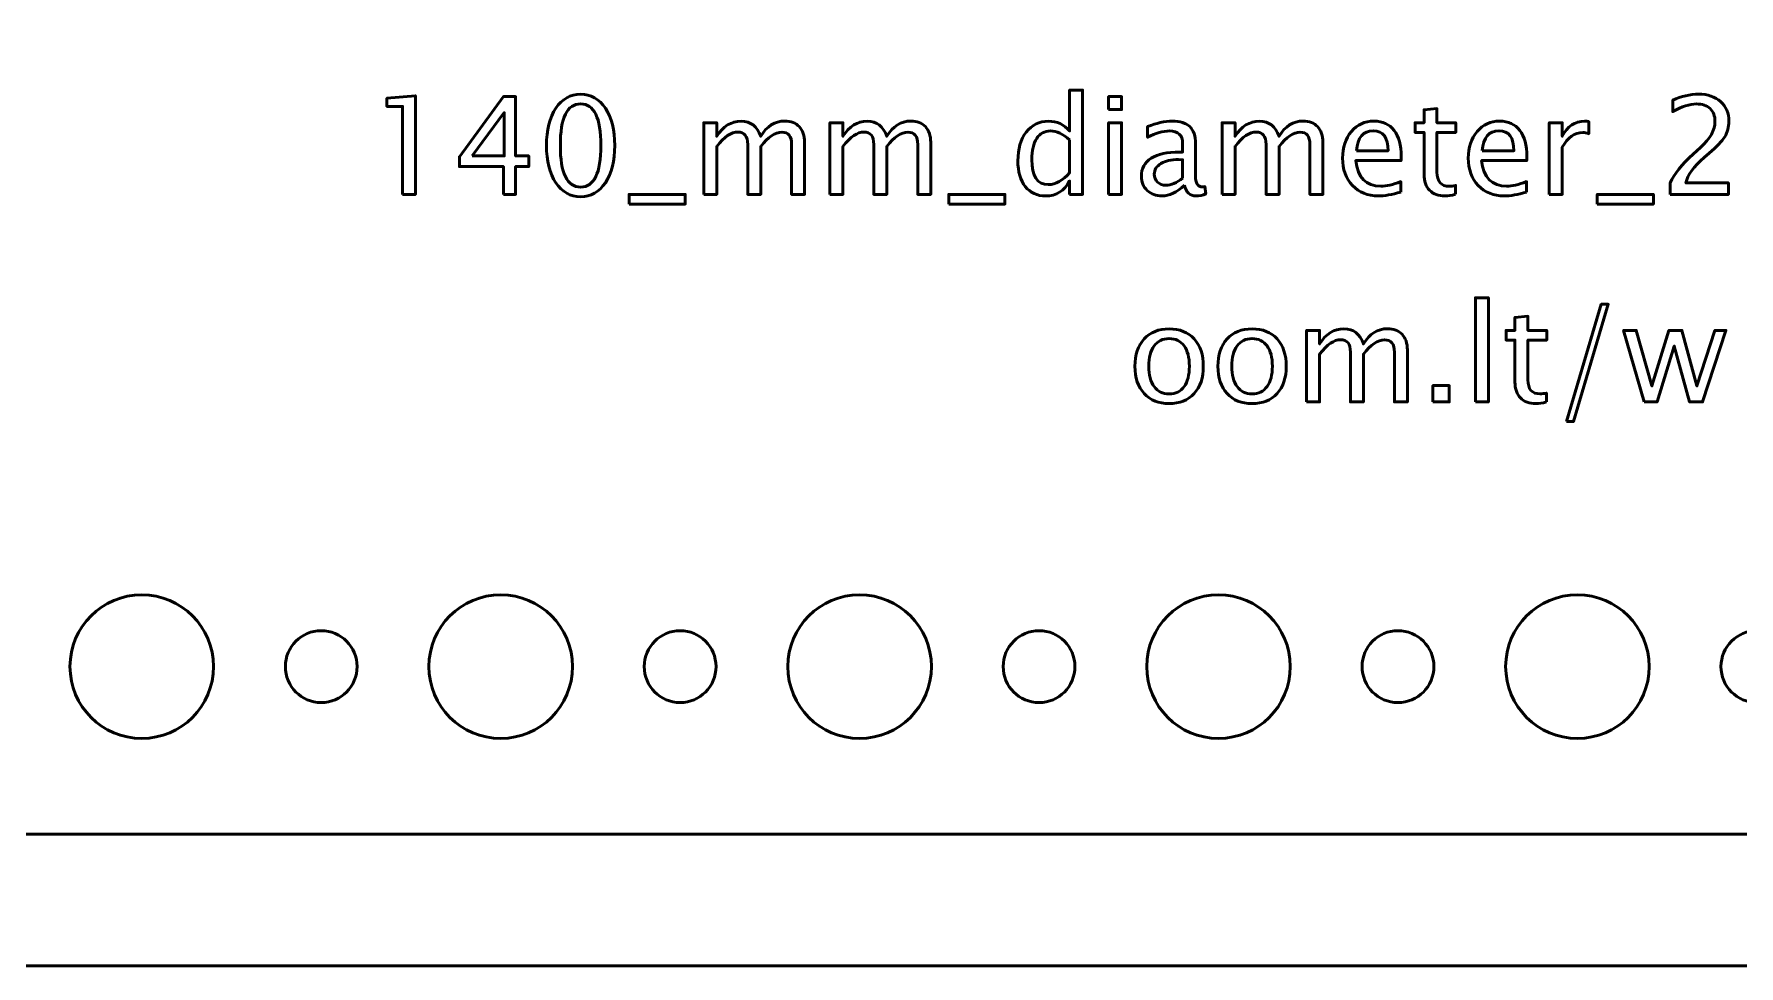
# Model space of a CAD drawing. Header units: centimetres. Extents: x -23 to 23, y -25.2 to 25.2.
# Drawn here: x -8.7 to -1.58, y -25.25 to -21.36 of the extents above; entities that cross this region are included whole.
import ezdxf

# ---------------------------------------------------------------- set-up
doc = ezdxf.new("R2010")
doc.units = ezdxf.units.CM
doc.header["$MEASUREMENT"] = 0
doc.layers.add('Layer 1', color=7, linetype='Continuous')

msp = doc.modelspace()

# ---------------------------------------------------------------- linework, layer by layer
at = {"layer": 'Layer 1', "lineweight": 53}
for centre, major_axis in [((-14.25, -15.75), (0, 7.25)), ((-8.24999, -24.00001), (0, 0.30001)), ((-6.74999, -24.00001), (0, 0.30001)), ((-5.24999, -24.00001), (0, 0.30001)), ((-3.74999, -24.00001), (0, 0.30001)), ((-2.24999, -24.00001), (0, 0.30001)), ((-7.5, -24), (0, 0.15)), ((-6, -24), (0, 0.15)), ((-4.5, -24), (0, 0.15)), ((-3, -24), (0, 0.15)), ((-1.5, -24), (0, 0.15))]:
    msp.add_ellipse(centre, major_axis=major_axis, ratio=1, dxfattribs=at)
msp.add_open_spline([(-23, -24.75), (-23, -24.75), (-23, 24.75), (-23, 24.75), (-23, 24.75), (-23, 25.02614), (-22.77614, 25.25), (-22.5, 25.25), (-22.5, 25.25), (-22.5, 25.25), (22.5, 25.25), (22.5, 25.25), (22.5, 25.25), (22.77614, 25.25), (23, 25.02614), (23, 24.75), (23, 24.75), (23, 24.75), (23, -24.75), (23, -24.75), (23, -24.75), (23, -25.02614), (22.77614, -25.25), (22.5, -25.25), (22.5, -25.25), (22.5, -25.25), (-22.5, -25.25), (-22.5, -25.25), (-22.5, -25.25), (-22.77614, -25.25), (-23, -25.02614), (-23, -24.75)], degree=3, knots=[0, 0, 0, 0, 0.1111111, 0.1111111, 0.1111111, 0.1111111, 0.2222222, 0.2222222, 0.2222222, 0.2222222, 0.3333333, 0.3333333, 0.3333333, 0.3333333, 0.4444444, 0.4444444, 0.4444444, 0.4444444, 0.5555556, 0.5555556, 0.5555556, 0.5555556, 0.6666667, 0.6666667, 0.6666667, 0.6666667, 0.7777778, 0.7777778, 0.7777778, 0.7777778, 1, 1, 1, 1], dxfattribs=at)
at = {"layer": 'Layer 1', "color": 4, "lineweight": 53}
msp.add_open_spline([(-22.45, -24.2), (-22.45, -24.2), (-22.45, 24.2), (-22.45, 24.2), (-22.45, 24.2), (-22.45, 24.47614), (-22.22614, 24.7), (-21.95, 24.7), (-21.95, 24.7), (-21.95, 24.7), (21.95, 24.7), (21.95, 24.7), (21.95, 24.7), (22.22614, 24.7), (22.45, 24.47614), (22.45, 24.2), (22.45, 24.2), (22.45, 24.2), (22.45, -24.2), (22.45, -24.2), (22.45, -24.2), (22.45, -24.47614), (22.22614, -24.7), (21.95, -24.7), (21.95, -24.7), (21.95, -24.7), (-21.95, -24.7), (-21.95, -24.7), (-21.95, -24.7), (-22.22614, -24.7), (-22.45, -24.47614), (-22.45, -24.2)], degree=3, knots=[0, 0, 0, 0, 0.1111111, 0.1111111, 0.1111111, 0.1111111, 0.2222222, 0.2222222, 0.2222222, 0.2222222, 0.3333333, 0.3333333, 0.3333333, 0.3333333, 0.4444444, 0.4444444, 0.4444444, 0.4444444, 0.5555556, 0.5555556, 0.5555556, 0.5555556, 0.6666667, 0.6666667, 0.6666667, 0.6666667, 0.7777778, 0.7777778, 0.7777778, 0.7777778, 1, 1, 1, 1], dxfattribs=at)
at = {"layer": 'Layer 1', "color": 5, "lineweight": 53}
for points, knots in [([(-7.16028, -22.02737), (-7.16028, -22.02737), (-7.16028, -21.65992), (-7.16028, -21.65992), (-7.16028, -21.65992), (-7.16028, -21.65992), (-7.22519, -21.65992), (-7.22519, -21.65992), (-7.22519, -21.65992), (-7.22519, -21.65992), (-7.22519, -21.62605), (-7.22519, -21.62605), (-7.22519, -21.62605), (-7.22519, -21.62605), (-7.10609, -21.61589), (-7.10609, -21.61589), (-7.10609, -21.61589), (-7.10609, -21.61589), (-7.10609, -22.02737), (-7.10609, -22.02737), (-7.10609, -22.02737), (-7.10609, -22.02737), (-7.16028, -22.02737), (-7.16028, -22.02737)], [0, 0, 0, 0, 0.1428571, 0.1428571, 0.1428571, 0.1428571, 0.2857143, 0.2857143, 0.2857143, 0.2857143, 0.4285714, 0.4285714, 0.4285714, 0.4285714, 0.5714286, 0.5714286, 0.5714286, 0.5714286, 0.7142857, 0.7142857, 0.7142857, 0.7142857, 1, 1, 1, 1]), ([(-6.73846, -22.02737), (-6.73846, -22.02737), (-6.73846, -21.91166), (-6.73846, -21.91166), (-6.73846, -21.91166), (-6.73846, -21.91166), (-6.92246, -21.91166), (-6.92246, -21.91166), (-6.92246, -21.91166), (-6.92246, -21.91166), (-6.92246, -21.87046), (-6.92246, -21.87046), (-6.92246, -21.87046), (-6.92246, -21.87046), (-6.73846, -21.61928), (-6.73846, -21.61928), (-6.73846, -21.61928), (-6.73846, -21.61928), (-6.68766, -21.61928), (-6.68766, -21.61928), (-6.68766, -21.61928), (-6.68766, -21.61928), (-6.68766, -21.86707), (-6.68766, -21.86707), (-6.68766, -21.86707), (-6.68766, -21.86707), (-6.63291, -21.86707), (-6.63291, -21.86707), (-6.63291, -21.86707), (-6.63291, -21.86707), (-6.63291, -21.91166), (-6.63291, -21.91166), (-6.63291, -21.91166), (-6.63291, -21.91166), (-6.68766, -21.91166), (-6.68766, -21.91166), (-6.68766, -21.91166), (-6.68766, -21.91166), (-6.68766, -22.02737), (-6.68766, -22.02737), (-6.68766, -22.02737), (-6.68766, -22.02737), (-6.73846, -22.02737), (-6.73846, -22.02737)], [0, 0, 0, 0, 0.0833333, 0.0833333, 0.0833333, 0.0833333, 0.1666667, 0.1666667, 0.1666667, 0.1666667, 0.25, 0.25, 0.25, 0.25, 0.3333333, 0.3333333, 0.3333333, 0.3333333, 0.4166667, 0.4166667, 0.4166667, 0.4166667, 0.5, 0.5, 0.5, 0.5, 0.5833333, 0.5833333, 0.5833333, 0.5833333, 0.6666667, 0.6666667, 0.6666667, 0.6666667, 0.75, 0.75, 0.75, 0.75, 0.8333333, 0.8333333, 0.8333333, 0.8333333, 1, 1, 1, 1]), ([(-6.41598, -22.03753), (-6.45878, -22.03753), (-6.49331, -22.01787), (-6.51946, -21.97864), (-6.51946, -21.97864), (-6.5457, -21.93941), (-6.55878, -21.88767), (-6.55878, -21.82332), (-6.55878, -21.82332), (-6.55878, -21.75898), (-6.5457, -21.70724), (-6.51946, -21.66801), (-6.51946, -21.66801), (-6.49331, -21.62878), (-6.45878, -21.60912), (-6.41598, -21.60912), (-6.41598, -21.60912), (-6.37299, -21.60912), (-6.33846, -21.62869), (-6.31231, -21.66782), (-6.31231, -21.66782), (-6.28625, -21.70696), (-6.27317, -21.75879), (-6.27317, -21.82332), (-6.27317, -21.82332), (-6.27317, -21.88767), (-6.28625, -21.93941), (-6.31231, -21.97864), (-6.31231, -21.97864), (-6.33846, -22.01787), (-6.37299, -22.03753), (-6.41598, -22.03753)], [0, 0, 0, 0, 0.1111111, 0.1111111, 0.1111111, 0.1111111, 0.2222222, 0.2222222, 0.2222222, 0.2222222, 0.3333333, 0.3333333, 0.3333333, 0.3333333, 0.4444444, 0.4444444, 0.4444444, 0.4444444, 0.5555556, 0.5555556, 0.5555556, 0.5555556, 0.6666667, 0.6666667, 0.6666667, 0.6666667, 0.7777778, 0.7777778, 0.7777778, 0.7777778, 1, 1, 1, 1]), ([(-6.41607, -21.99689), (-6.35953, -21.99689), (-6.33131, -21.93904), (-6.33131, -21.82332), (-6.33131, -21.82332), (-6.33131, -21.70761), (-6.35953, -21.64976), (-6.41607, -21.64976), (-6.41607, -21.64976), (-6.47242, -21.64976), (-6.50064, -21.70761), (-6.50064, -21.82332), (-6.50064, -21.82332), (-6.50064, -21.93904), (-6.47242, -21.99689), (-6.41607, -21.99689)], [0, 0, 0, 0, 0.2, 0.2, 0.2, 0.2, 0.4, 0.4, 0.4, 0.4, 0.6, 0.6, 0.6, 0.6, 1, 1, 1, 1]), ([(-4.37233, -22.02737), (-4.37233, -22.02737), (-4.37233, -21.97121), (-4.37233, -21.97121), (-4.37233, -21.97121), (-4.39444, -22.01316), (-4.42774, -22.03414), (-4.47224, -22.03414), (-4.47224, -22.03414), (-4.50836, -22.03414), (-4.53677, -22.02107), (-4.55747, -21.99482), (-4.55747, -21.99482), (-4.57816, -21.96857), (-4.58851, -21.93273), (-4.58851, -21.88729), (-4.58851, -21.88729), (-4.58851, -21.83762), (-4.57675, -21.79764), (-4.55333, -21.76735), (-4.55333, -21.76735), (-4.52981, -21.73715), (-4.49895, -21.72201), (-4.46066, -21.72201), (-4.46066, -21.72201), (-4.4252, -21.72201), (-4.39566, -21.73555), (-4.37233, -21.76274), (-4.37233, -21.76274), (-4.37233, -21.76274), (-4.37233, -21.59219), (-4.37233, -21.59219), (-4.37233, -21.59219), (-4.37233, -21.59219), (-4.31814, -21.59219), (-4.31814, -21.59219), (-4.31814, -21.59219), (-4.31814, -21.59219), (-4.31814, -22.02737), (-4.31814, -22.02737), (-4.31814, -22.02737), (-4.31814, -22.02737), (-4.37233, -22.02737), (-4.37233, -22.02737)], [0, 0, 0, 0, 0.0833333, 0.0833333, 0.0833333, 0.0833333, 0.1666667, 0.1666667, 0.1666667, 0.1666667, 0.25, 0.25, 0.25, 0.25, 0.3333333, 0.3333333, 0.3333333, 0.3333333, 0.4166667, 0.4166667, 0.4166667, 0.4166667, 0.5, 0.5, 0.5, 0.5, 0.5833333, 0.5833333, 0.5833333, 0.5833333, 0.6666667, 0.6666667, 0.6666667, 0.6666667, 0.75, 0.75, 0.75, 0.75, 0.8333333, 0.8333333, 0.8333333, 0.8333333, 1, 1, 1, 1]), ([(-4.20958, -21.67347), (-4.20958, -21.67347), (-4.20958, -21.61928), (-4.20958, -21.61928), (-4.20958, -21.61928), (-4.20958, -21.61928), (-4.1554, -21.61928), (-4.1554, -21.61928), (-4.1554, -21.61928), (-4.1554, -21.61928), (-4.1554, -21.67347), (-4.1554, -21.67347), (-4.1554, -21.67347), (-4.1554, -21.67347), (-4.20958, -21.67347), (-4.20958, -21.67347)], [0, 0, 0, 0, 0.2, 0.2, 0.2, 0.2, 0.4, 0.4, 0.4, 0.4, 0.6, 0.6, 0.6, 0.6, 1, 1, 1, 1]), ([(-1.86189, -22.02737), (-1.86189, -22.02737), (-1.86189, -21.97996), (-1.86189, -21.97996), (-1.86189, -21.97996), (-1.84609, -21.94299), (-1.8142, -21.90263), (-1.76612, -21.85907), (-1.76612, -21.85907), (-1.76612, -21.85907), (-1.73508, -21.83123), (-1.73508, -21.83123), (-1.73508, -21.83123), (-1.6951, -21.79491), (-1.67506, -21.75898), (-1.67506, -21.72323), (-1.67506, -21.72323), (-1.67506, -21.70037), (-1.68193, -21.6825), (-1.69557, -21.66942), (-1.69557, -21.66942), (-1.70921, -21.65634), (-1.72812, -21.64976), (-1.75211, -21.64976), (-1.75211, -21.64976), (-1.78014, -21.64976), (-1.81335, -21.66048), (-1.85173, -21.68193), (-1.85173, -21.68193), (-1.85173, -21.68193), (-1.85173, -21.63452), (-1.85173, -21.63452), (-1.85173, -21.63452), (-1.81551, -21.61759), (-1.77948, -21.60912), (-1.74355, -21.60912), (-1.74355, -21.60912), (-1.70535, -21.60912), (-1.67469, -21.61937), (-1.65154, -21.63998), (-1.65154, -21.63998), (-1.6285, -21.66058), (-1.61692, -21.68786), (-1.61692, -21.72191), (-1.61692, -21.72191), (-1.61692, -21.74637), (-1.62276, -21.7681), (-1.63442, -21.78701), (-1.63442, -21.78701), (-1.64618, -21.80602), (-1.66791, -21.82897), (-1.6998, -21.85606), (-1.6998, -21.85606), (-1.6998, -21.85606), (-1.72078, -21.87394), (-1.72078, -21.87394), (-1.72078, -21.87394), (-1.76443, -21.91091), (-1.78964, -21.94628), (-1.79642, -21.97996), (-1.79642, -21.97996), (-1.79642, -21.97996), (-1.61862, -21.97996), (-1.61862, -21.97996), (-1.61862, -21.97996), (-1.61862, -21.97996), (-1.61862, -22.02737), (-1.61862, -22.02737), (-1.61862, -22.02737), (-1.61862, -22.02737), (-1.86189, -22.02737), (-1.86189, -22.02737)], [0, 0, 0, 0, 0.0526316, 0.0526316, 0.0526316, 0.0526316, 0.1052632, 0.1052632, 0.1052632, 0.1052632, 0.1578947, 0.1578947, 0.1578947, 0.1578947, 0.2105263, 0.2105263, 0.2105263, 0.2105263, 0.2631579, 0.2631579, 0.2631579, 0.2631579, 0.3157895, 0.3157895, 0.3157895, 0.3157895, 0.3684211, 0.3684211, 0.3684211, 0.3684211, 0.4210526, 0.4210526, 0.4210526, 0.4210526, 0.4736842, 0.4736842, 0.4736842, 0.4736842, 0.5263158, 0.5263158, 0.5263158, 0.5263158, 0.5789474, 0.5789474, 0.5789474, 0.5789474, 0.6315789, 0.6315789, 0.6315789, 0.6315789, 0.6842105, 0.6842105, 0.6842105, 0.6842105, 0.7368421, 0.7368421, 0.7368421, 0.7368421, 0.7894737, 0.7894737, 0.7894737, 0.7894737, 0.8421053, 0.8421053, 0.8421053, 0.8421053, 0.8947368, 0.8947368, 0.8947368, 0.8947368, 1, 1, 1, 1]), ([(-6.86894, -21.86707), (-6.86894, -21.86707), (-6.73507, -21.86707), (-6.73507, -21.86707), (-6.73507, -21.86707), (-6.73507, -21.86707), (-6.73507, -21.68626), (-6.73507, -21.68626), (-6.73507, -21.68626), (-6.73507, -21.68626), (-6.86894, -21.86707), (-6.86894, -21.86707)], [0, 0, 0, 0, 0.25, 0.25, 0.25, 0.25, 0.5, 0.5, 0.5, 0.5, 1, 1, 1, 1]), ([(-5.90102, -22.02737), (-5.90102, -22.02737), (-5.90102, -21.72822), (-5.90102, -21.72822), (-5.90102, -21.72822), (-5.90102, -21.72822), (-5.84684, -21.72822), (-5.84684, -21.72822), (-5.84684, -21.72822), (-5.84684, -21.72822), (-5.84684, -21.78475), (-5.84684, -21.78475), (-5.84684, -21.78475), (-5.8204, -21.74289), (-5.78654, -21.72201), (-5.74505, -21.72201), (-5.74505, -21.72201), (-5.70507, -21.72201), (-5.67788, -21.74289), (-5.66339, -21.78475), (-5.66339, -21.78475), (-5.63771, -21.74252), (-5.60422, -21.72144), (-5.56311, -21.72144), (-5.56311, -21.72144), (-5.53687, -21.72144), (-5.51645, -21.72916), (-5.50187, -21.74468), (-5.50187, -21.74468), (-5.48729, -21.7602), (-5.47995, -21.78193), (-5.47995, -21.80987), (-5.47995, -21.80987), (-5.47995, -21.80987), (-5.47995, -22.02737), (-5.47995, -22.02737), (-5.47995, -22.02737), (-5.47995, -22.02737), (-5.53414, -22.02737), (-5.53414, -22.02737), (-5.53414, -22.02737), (-5.53414, -22.02737), (-5.53414, -21.81881), (-5.53414, -21.81881), (-5.53414, -21.81881), (-5.53414, -21.78475), (-5.54768, -21.76773), (-5.57478, -21.76773), (-5.57478, -21.76773), (-5.60291, -21.76773), (-5.63244, -21.78758), (-5.66339, -21.82737), (-5.66339, -21.82737), (-5.66339, -21.82737), (-5.66339, -22.02737), (-5.66339, -22.02737), (-5.66339, -22.02737), (-5.66339, -22.02737), (-5.71758, -22.02737), (-5.71758, -22.02737), (-5.71758, -22.02737), (-5.71758, -22.02737), (-5.71758, -21.81862), (-5.71758, -21.81862), (-5.71758, -21.81862), (-5.71758, -21.78428), (-5.73132, -21.76716), (-5.75888, -21.76716), (-5.75888, -21.76716), (-5.78625, -21.76716), (-5.81561, -21.78711), (-5.84684, -21.82709), (-5.84684, -21.82709), (-5.84684, -21.82709), (-5.84684, -22.02737), (-5.84684, -22.02737), (-5.84684, -22.02737), (-5.84684, -22.02737), (-5.90102, -22.02737), (-5.90102, -22.02737)], [0, 0, 0, 0, 0.047619, 0.047619, 0.047619, 0.047619, 0.0952381, 0.0952381, 0.0952381, 0.0952381, 0.1428571, 0.1428571, 0.1428571, 0.1428571, 0.1904762, 0.1904762, 0.1904762, 0.1904762, 0.2380952, 0.2380952, 0.2380952, 0.2380952, 0.2857143, 0.2857143, 0.2857143, 0.2857143, 0.3333333, 0.3333333, 0.3333333, 0.3333333, 0.3809524, 0.3809524, 0.3809524, 0.3809524, 0.4285714, 0.4285714, 0.4285714, 0.4285714, 0.4761905, 0.4761905, 0.4761905, 0.4761905, 0.5238095, 0.5238095, 0.5238095, 0.5238095, 0.5714286, 0.5714286, 0.5714286, 0.5714286, 0.6190476, 0.6190476, 0.6190476, 0.6190476, 0.6666667, 0.6666667, 0.6666667, 0.6666667, 0.7142857, 0.7142857, 0.7142857, 0.7142857, 0.7619048, 0.7619048, 0.7619048, 0.7619048, 0.8095238, 0.8095238, 0.8095238, 0.8095238, 0.8571429, 0.8571429, 0.8571429, 0.8571429, 0.9047619, 0.9047619, 0.9047619, 0.9047619, 1, 1, 1, 1]), ([(-5.37402, -22.02737), (-5.37402, -22.02737), (-5.37402, -21.72822), (-5.37402, -21.72822), (-5.37402, -21.72822), (-5.37402, -21.72822), (-5.31984, -21.72822), (-5.31984, -21.72822), (-5.31984, -21.72822), (-5.31984, -21.72822), (-5.31984, -21.78475), (-5.31984, -21.78475), (-5.31984, -21.78475), (-5.2934, -21.74289), (-5.25954, -21.72201), (-5.21805, -21.72201), (-5.21805, -21.72201), (-5.17807, -21.72201), (-5.15088, -21.74289), (-5.13639, -21.78475), (-5.13639, -21.78475), (-5.11071, -21.74252), (-5.07722, -21.72144), (-5.03611, -21.72144), (-5.03611, -21.72144), (-5.00987, -21.72144), (-4.98945, -21.72916), (-4.97487, -21.74468), (-4.97487, -21.74468), (-4.96029, -21.7602), (-4.95295, -21.78193), (-4.95295, -21.80987), (-4.95295, -21.80987), (-4.95295, -21.80987), (-4.95295, -22.02737), (-4.95295, -22.02737), (-4.95295, -22.02737), (-4.95295, -22.02737), (-5.00714, -22.02737), (-5.00714, -22.02737), (-5.00714, -22.02737), (-5.00714, -22.02737), (-5.00714, -21.81881), (-5.00714, -21.81881), (-5.00714, -21.81881), (-5.00714, -21.78475), (-5.02068, -21.76773), (-5.04778, -21.76773), (-5.04778, -21.76773), (-5.07591, -21.76773), (-5.10544, -21.78758), (-5.13639, -21.82737), (-5.13639, -21.82737), (-5.13639, -21.82737), (-5.13639, -22.02737), (-5.13639, -22.02737), (-5.13639, -22.02737), (-5.13639, -22.02737), (-5.19058, -22.02737), (-5.19058, -22.02737), (-5.19058, -22.02737), (-5.19058, -22.02737), (-5.19058, -21.81862), (-5.19058, -21.81862), (-5.19058, -21.81862), (-5.19058, -21.78428), (-5.20432, -21.76716), (-5.23188, -21.76716), (-5.23188, -21.76716), (-5.25925, -21.76716), (-5.28861, -21.78711), (-5.31984, -21.82709), (-5.31984, -21.82709), (-5.31984, -21.82709), (-5.31984, -22.02737), (-5.31984, -22.02737), (-5.31984, -22.02737), (-5.31984, -22.02737), (-5.37402, -22.02737), (-5.37402, -22.02737)], [0, 0, 0, 0, 0.047619, 0.047619, 0.047619, 0.047619, 0.0952381, 0.0952381, 0.0952381, 0.0952381, 0.1428571, 0.1428571, 0.1428571, 0.1428571, 0.1904762, 0.1904762, 0.1904762, 0.1904762, 0.2380952, 0.2380952, 0.2380952, 0.2380952, 0.2857143, 0.2857143, 0.2857143, 0.2857143, 0.3333333, 0.3333333, 0.3333333, 0.3333333, 0.3809524, 0.3809524, 0.3809524, 0.3809524, 0.4285714, 0.4285714, 0.4285714, 0.4285714, 0.4761905, 0.4761905, 0.4761905, 0.4761905, 0.5238095, 0.5238095, 0.5238095, 0.5238095, 0.5714286, 0.5714286, 0.5714286, 0.5714286, 0.6190476, 0.6190476, 0.6190476, 0.6190476, 0.6666667, 0.6666667, 0.6666667, 0.6666667, 0.7142857, 0.7142857, 0.7142857, 0.7142857, 0.7619048, 0.7619048, 0.7619048, 0.7619048, 0.8095238, 0.8095238, 0.8095238, 0.8095238, 0.8571429, 0.8571429, 0.8571429, 0.8571429, 0.9047619, 0.9047619, 0.9047619, 0.9047619, 1, 1, 1, 1]), ([(-4.20958, -22.02737), (-4.20958, -22.02737), (-4.20958, -21.72822), (-4.20958, -21.72822), (-4.20958, -21.72822), (-4.20958, -21.72822), (-4.1554, -21.72822), (-4.1554, -21.72822), (-4.1554, -21.72822), (-4.1554, -21.72822), (-4.1554, -22.02737), (-4.1554, -22.02737), (-4.1554, -22.02737), (-4.1554, -22.02737), (-4.20958, -22.02737), (-4.20958, -22.02737)], [0, 0, 0, 0, 0.2, 0.2, 0.2, 0.2, 0.4, 0.4, 0.4, 0.4, 0.6, 0.6, 0.6, 0.6, 1, 1, 1, 1]), ([(-3.89228, -21.98927), (-3.92483, -22.01919), (-3.95615, -22.03414), (-3.98626, -22.03414), (-3.98626, -22.03414), (-4.011, -22.03414), (-4.0316, -22.02643), (-4.04787, -22.01091), (-4.04787, -22.01091), (-4.06424, -21.99539), (-4.07243, -21.97582), (-4.07243, -21.95221), (-4.07243, -21.95221), (-4.07243, -21.91956), (-4.05869, -21.89444), (-4.03122, -21.87695), (-4.03122, -21.87695), (-4.00375, -21.85945), (-3.96434, -21.8507), (-3.91297, -21.8507), (-3.91297, -21.8507), (-3.91297, -21.8507), (-3.90027, -21.8507), (-3.90027, -21.8507), (-3.90027, -21.8507), (-3.90027, -21.8507), (-3.90027, -21.81467), (-3.90027, -21.81467), (-3.90027, -21.81467), (-3.90027, -21.77996), (-3.91834, -21.76265), (-3.95455, -21.76265), (-3.95455, -21.76265), (-3.98259, -21.76265), (-4.01326, -21.77149), (-4.04646, -21.78918), (-4.04646, -21.78918), (-4.04646, -21.78918), (-4.04646, -21.74459), (-4.04646, -21.74459), (-4.04646, -21.74459), (-4.00996, -21.72953), (-3.97553, -21.72201), (-3.94327, -21.72201), (-3.94327, -21.72201), (-3.91006, -21.72201), (-3.8855, -21.72953), (-3.86979, -21.74468), (-3.86979, -21.74468), (-3.85399, -21.75983), (-3.84609, -21.78316), (-3.84609, -21.81467), (-3.84609, -21.81467), (-3.84609, -21.81467), (-3.84609, -21.94985), (-3.84609, -21.94985), (-3.84609, -21.94985), (-3.84609, -21.9808), (-3.83659, -21.99633), (-3.81749, -21.99633), (-3.81749, -21.99633), (-3.81514, -21.99633), (-3.81166, -21.99595), (-3.80705, -21.9952), (-3.80705, -21.9952), (-3.80705, -21.9952), (-3.80319, -22.0253), (-3.80319, -22.0253), (-3.80319, -22.0253), (-3.81551, -22.03123), (-3.82906, -22.03414), (-3.84392, -22.03414), (-3.84392, -22.03414), (-3.86923, -22.03414), (-3.88532, -22.01919), (-3.89228, -21.98927)], [0, 0, 0, 0, 0.05, 0.05, 0.05, 0.05, 0.1, 0.1, 0.1, 0.1, 0.15, 0.15, 0.15, 0.15, 0.2, 0.2, 0.2, 0.2, 0.25, 0.25, 0.25, 0.25, 0.3, 0.3, 0.3, 0.3, 0.35, 0.35, 0.35, 0.35, 0.4, 0.4, 0.4, 0.4, 0.45, 0.45, 0.45, 0.45, 0.5, 0.5, 0.5, 0.5, 0.55, 0.55, 0.55, 0.55, 0.6, 0.6, 0.6, 0.6, 0.65, 0.65, 0.65, 0.65, 0.7, 0.7, 0.7, 0.7, 0.75, 0.75, 0.75, 0.75, 0.8, 0.8, 0.8, 0.8, 0.85, 0.85, 0.85, 0.85, 0.9, 0.9, 0.9, 0.9, 1, 1, 1, 1]), ([(-3.7348, -22.02737), (-3.7348, -22.02737), (-3.7348, -21.72822), (-3.7348, -21.72822), (-3.7348, -21.72822), (-3.7348, -21.72822), (-3.68062, -21.72822), (-3.68062, -21.72822), (-3.68062, -21.72822), (-3.68062, -21.72822), (-3.68062, -21.78475), (-3.68062, -21.78475), (-3.68062, -21.78475), (-3.65418, -21.74289), (-3.62032, -21.72201), (-3.57883, -21.72201), (-3.57883, -21.72201), (-3.53885, -21.72201), (-3.51166, -21.74289), (-3.49717, -21.78475), (-3.49717, -21.78475), (-3.47149, -21.74252), (-3.438, -21.72144), (-3.39689, -21.72144), (-3.39689, -21.72144), (-3.37065, -21.72144), (-3.35023, -21.72916), (-3.33565, -21.74468), (-3.33565, -21.74468), (-3.32107, -21.7602), (-3.31373, -21.78193), (-3.31373, -21.80987), (-3.31373, -21.80987), (-3.31373, -21.80987), (-3.31373, -22.02737), (-3.31373, -22.02737), (-3.31373, -22.02737), (-3.31373, -22.02737), (-3.36792, -22.02737), (-3.36792, -22.02737), (-3.36792, -22.02737), (-3.36792, -22.02737), (-3.36792, -21.81881), (-3.36792, -21.81881), (-3.36792, -21.81881), (-3.36792, -21.78475), (-3.38146, -21.76773), (-3.40856, -21.76773), (-3.40856, -21.76773), (-3.43669, -21.76773), (-3.46622, -21.78758), (-3.49717, -21.82737), (-3.49717, -21.82737), (-3.49717, -21.82737), (-3.49717, -22.02737), (-3.49717, -22.02737), (-3.49717, -22.02737), (-3.49717, -22.02737), (-3.55136, -22.02737), (-3.55136, -22.02737), (-3.55136, -22.02737), (-3.55136, -22.02737), (-3.55136, -21.81862), (-3.55136, -21.81862), (-3.55136, -21.81862), (-3.55136, -21.78428), (-3.5651, -21.76716), (-3.59266, -21.76716), (-3.59266, -21.76716), (-3.62003, -21.76716), (-3.64939, -21.78711), (-3.68062, -21.82709), (-3.68062, -21.82709), (-3.68062, -21.82709), (-3.68062, -22.02737), (-3.68062, -22.02737), (-3.68062, -22.02737), (-3.68062, -22.02737), (-3.7348, -22.02737), (-3.7348, -22.02737)], [0, 0, 0, 0, 0.047619, 0.047619, 0.047619, 0.047619, 0.0952381, 0.0952381, 0.0952381, 0.0952381, 0.1428571, 0.1428571, 0.1428571, 0.1428571, 0.1904762, 0.1904762, 0.1904762, 0.1904762, 0.2380952, 0.2380952, 0.2380952, 0.2380952, 0.2857143, 0.2857143, 0.2857143, 0.2857143, 0.3333333, 0.3333333, 0.3333333, 0.3333333, 0.3809524, 0.3809524, 0.3809524, 0.3809524, 0.4285714, 0.4285714, 0.4285714, 0.4285714, 0.4761905, 0.4761905, 0.4761905, 0.4761905, 0.5238095, 0.5238095, 0.5238095, 0.5238095, 0.5714286, 0.5714286, 0.5714286, 0.5714286, 0.6190476, 0.6190476, 0.6190476, 0.6190476, 0.6666667, 0.6666667, 0.6666667, 0.6666667, 0.7142857, 0.7142857, 0.7142857, 0.7142857, 0.7619048, 0.7619048, 0.7619048, 0.7619048, 0.8095238, 0.8095238, 0.8095238, 0.8095238, 0.8571429, 0.8571429, 0.8571429, 0.8571429, 0.9047619, 0.9047619, 0.9047619, 0.9047619, 1, 1, 1, 1]), ([(-2.98824, -22.01777), (-3.02464, -22.02869), (-3.05578, -22.03414), (-3.08175, -22.03414), (-3.08175, -22.03414), (-3.12605, -22.03414), (-3.16208, -22.01947), (-3.18984, -21.99021), (-3.18984, -21.99021), (-3.21759, -21.96095), (-3.23151, -21.92304), (-3.23151, -21.87638), (-3.23151, -21.87638), (-3.23151, -21.83113), (-3.21928, -21.79397), (-3.19473, -21.76491), (-3.19473, -21.76491), (-3.17017, -21.73593), (-3.13875, -21.72144), (-3.10047, -21.72144), (-3.10047, -21.72144), (-3.06425, -21.72144), (-3.03621, -21.73433), (-3.01646, -21.76011), (-3.01646, -21.76011), (-2.9967, -21.78588), (-2.98683, -21.82238), (-2.98683, -21.8697), (-2.98683, -21.8697), (-2.98683, -21.8697), (-2.98711, -21.88626), (-2.98711, -21.88626), (-2.98711, -21.88626), (-2.98711, -21.88626), (-3.1762, -21.88626), (-3.1762, -21.88626), (-3.1762, -21.88626), (-3.16829, -21.95776), (-3.13339, -21.9935), (-3.07159, -21.9935), (-3.07159, -21.9935), (-3.04891, -21.9935), (-3.02116, -21.98711), (-2.98824, -21.97431), (-2.98824, -21.97431), (-2.98824, -21.97431), (-2.98824, -22.01777), (-2.98824, -22.01777)], [0, 0, 0, 0, 0.0769231, 0.0769231, 0.0769231, 0.0769231, 0.1538462, 0.1538462, 0.1538462, 0.1538462, 0.2307692, 0.2307692, 0.2307692, 0.2307692, 0.3076923, 0.3076923, 0.3076923, 0.3076923, 0.3846154, 0.3846154, 0.3846154, 0.3846154, 0.4615385, 0.4615385, 0.4615385, 0.4615385, 0.5384615, 0.5384615, 0.5384615, 0.5384615, 0.6153846, 0.6153846, 0.6153846, 0.6153846, 0.6923077, 0.6923077, 0.6923077, 0.6923077, 0.7692308, 0.7692308, 0.7692308, 0.7692308, 0.8461538, 0.8461538, 0.8461538, 0.8461538, 1, 1, 1, 1]), ([(-2.75954, -22.02728), (-2.77629, -22.03189), (-2.79087, -22.03414), (-2.80319, -22.03414), (-2.80319, -22.03414), (-2.83085, -22.03414), (-2.85239, -22.02624), (-2.86782, -22.01044), (-2.86782, -22.01044), (-2.88334, -21.99463), (-2.89106, -21.97271), (-2.89106, -21.94459), (-2.89106, -21.94459), (-2.89106, -21.94459), (-2.89106, -21.76886), (-2.89106, -21.76886), (-2.89106, -21.76886), (-2.89106, -21.76886), (-2.9285, -21.76886), (-2.9285, -21.76886), (-2.9285, -21.76886), (-2.9285, -21.76886), (-2.9285, -21.72822), (-2.9285, -21.72822), (-2.9285, -21.72822), (-2.9285, -21.72822), (-2.89106, -21.72822), (-2.89106, -21.72822), (-2.89106, -21.72822), (-2.89106, -21.72822), (-2.89106, -21.67412), (-2.89106, -21.67412), (-2.89106, -21.67412), (-2.89106, -21.67412), (-2.83687, -21.66895), (-2.83687, -21.66895), (-2.83687, -21.66895), (-2.83687, -21.66895), (-2.83687, -21.72822), (-2.83687, -21.72822), (-2.83687, -21.72822), (-2.83687, -21.72822), (-2.75841, -21.72822), (-2.75841, -21.72822), (-2.75841, -21.72822), (-2.75841, -21.72822), (-2.75841, -21.76886), (-2.75841, -21.76886), (-2.75841, -21.76886), (-2.75841, -21.76886), (-2.83687, -21.76886), (-2.83687, -21.76886), (-2.83687, -21.76886), (-2.83687, -21.76886), (-2.83687, -21.9348), (-2.83687, -21.9348), (-2.83687, -21.9348), (-2.83687, -21.97394), (-2.81984, -21.9935), (-2.78588, -21.9935), (-2.78588, -21.9935), (-2.77864, -21.9935), (-2.76989, -21.99228), (-2.75954, -21.98993), (-2.75954, -21.98993), (-2.75954, -21.98993), (-2.75954, -22.02728), (-2.75954, -22.02728)], [0, 0, 0, 0, 0.0555556, 0.0555556, 0.0555556, 0.0555556, 0.1111111, 0.1111111, 0.1111111, 0.1111111, 0.1666667, 0.1666667, 0.1666667, 0.1666667, 0.2222222, 0.2222222, 0.2222222, 0.2222222, 0.2777778, 0.2777778, 0.2777778, 0.2777778, 0.3333333, 0.3333333, 0.3333333, 0.3333333, 0.3888889, 0.3888889, 0.3888889, 0.3888889, 0.4444444, 0.4444444, 0.4444444, 0.4444444, 0.5, 0.5, 0.5, 0.5, 0.5555556, 0.5555556, 0.5555556, 0.5555556, 0.6111111, 0.6111111, 0.6111111, 0.6111111, 0.6666667, 0.6666667, 0.6666667, 0.6666667, 0.7222222, 0.7222222, 0.7222222, 0.7222222, 0.7777778, 0.7777778, 0.7777778, 0.7777778, 0.8333333, 0.8333333, 0.8333333, 0.8333333, 0.8888889, 0.8888889, 0.8888889, 0.8888889, 1, 1, 1, 1]), ([(-2.46265, -22.01777), (-2.49905, -22.02869), (-2.53019, -22.03414), (-2.55616, -22.03414), (-2.55616, -22.03414), (-2.60046, -22.03414), (-2.63649, -22.01947), (-2.66425, -21.99021), (-2.66425, -21.99021), (-2.692, -21.96095), (-2.70592, -21.92304), (-2.70592, -21.87638), (-2.70592, -21.87638), (-2.70592, -21.83113), (-2.69369, -21.79397), (-2.66914, -21.76491), (-2.66914, -21.76491), (-2.64458, -21.73593), (-2.61316, -21.72144), (-2.57488, -21.72144), (-2.57488, -21.72144), (-2.53866, -21.72144), (-2.51062, -21.73433), (-2.49087, -21.76011), (-2.49087, -21.76011), (-2.47111, -21.78588), (-2.46124, -21.82238), (-2.46124, -21.8697), (-2.46124, -21.8697), (-2.46124, -21.8697), (-2.46152, -21.88626), (-2.46152, -21.88626), (-2.46152, -21.88626), (-2.46152, -21.88626), (-2.65061, -21.88626), (-2.65061, -21.88626), (-2.65061, -21.88626), (-2.6427, -21.95776), (-2.6078, -21.9935), (-2.546, -21.9935), (-2.546, -21.9935), (-2.52332, -21.9935), (-2.49557, -21.98711), (-2.46265, -21.97431), (-2.46265, -21.97431), (-2.46265, -21.97431), (-2.46265, -22.01777), (-2.46265, -22.01777)], [0, 0, 0, 0, 0.0769231, 0.0769231, 0.0769231, 0.0769231, 0.1538462, 0.1538462, 0.1538462, 0.1538462, 0.2307692, 0.2307692, 0.2307692, 0.2307692, 0.3076923, 0.3076923, 0.3076923, 0.3076923, 0.3846154, 0.3846154, 0.3846154, 0.3846154, 0.4615385, 0.4615385, 0.4615385, 0.4615385, 0.5384615, 0.5384615, 0.5384615, 0.5384615, 0.6153846, 0.6153846, 0.6153846, 0.6153846, 0.6923077, 0.6923077, 0.6923077, 0.6923077, 0.7692308, 0.7692308, 0.7692308, 0.7692308, 0.8461538, 0.8461538, 0.8461538, 0.8461538, 1, 1, 1, 1]), ([(-2.36772, -22.02737), (-2.36772, -22.02737), (-2.36772, -21.72822), (-2.36772, -21.72822), (-2.36772, -21.72822), (-2.36772, -21.72822), (-2.31354, -21.72822), (-2.31354, -21.72822), (-2.31354, -21.72822), (-2.31354, -21.72822), (-2.31354, -21.78475), (-2.31354, -21.78475), (-2.31354, -21.78475), (-2.29199, -21.74289), (-2.26076, -21.72201), (-2.21975, -21.72201), (-2.21975, -21.72201), (-2.2142, -21.72201), (-2.20836, -21.72248), (-2.20234, -21.72342), (-2.20234, -21.72342), (-2.20234, -21.72342), (-2.20234, -21.77412), (-2.20234, -21.77412), (-2.20234, -21.77412), (-2.21175, -21.77102), (-2.22003, -21.76942), (-2.22718, -21.76942), (-2.22718, -21.76942), (-2.26161, -21.76942), (-2.2904, -21.78974), (-2.31354, -21.83047), (-2.31354, -21.83047), (-2.31354, -21.83047), (-2.31354, -22.02737), (-2.31354, -22.02737), (-2.31354, -22.02737), (-2.31354, -22.02737), (-2.36772, -22.02737), (-2.36772, -22.02737)], [0, 0, 0, 0, 0.0909091, 0.0909091, 0.0909091, 0.0909091, 0.1818182, 0.1818182, 0.1818182, 0.1818182, 0.2727273, 0.2727273, 0.2727273, 0.2727273, 0.3636364, 0.3636364, 0.3636364, 0.3636364, 0.4545455, 0.4545455, 0.4545455, 0.4545455, 0.5454545, 0.5454545, 0.5454545, 0.5454545, 0.6363636, 0.6363636, 0.6363636, 0.6363636, 0.7272727, 0.7272727, 0.7272727, 0.7272727, 0.8181818, 0.8181818, 0.8181818, 0.8181818, 1, 1, 1, 1]), ([(-4.37233, -21.79981), (-4.40046, -21.77507), (-4.42708, -21.76265), (-4.45229, -21.76265), (-4.45229, -21.76265), (-4.47713, -21.76265), (-4.49632, -21.773), (-4.50996, -21.79379), (-4.50996, -21.79379), (-4.5236, -21.81448), (-4.53037, -21.84383), (-4.53037, -21.88184), (-4.53037, -21.88184), (-4.53037, -21.95174), (-4.50723, -21.98673), (-4.46085, -21.98673), (-4.46085, -21.98673), (-4.43075, -21.98673), (-4.40121, -21.97027), (-4.37233, -21.93744), (-4.37233, -21.93744), (-4.37233, -21.93744), (-4.37233, -21.79981), (-4.37233, -21.79981)], [0, 0, 0, 0, 0.1428571, 0.1428571, 0.1428571, 0.1428571, 0.2857143, 0.2857143, 0.2857143, 0.2857143, 0.4285714, 0.4285714, 0.4285714, 0.4285714, 0.5714286, 0.5714286, 0.5714286, 0.5714286, 0.7142857, 0.7142857, 0.7142857, 0.7142857, 1, 1, 1, 1]), ([(-3.17337, -21.84562), (-3.17337, -21.84562), (-3.04129, -21.84562), (-3.04129, -21.84562), (-3.04129, -21.84562), (-3.04129, -21.78993), (-3.06208, -21.76208), (-3.10357, -21.76208), (-3.10357, -21.76208), (-3.14534, -21.76208), (-3.16858, -21.78993), (-3.17337, -21.84562)], [0, 0, 0, 0, 0.25, 0.25, 0.25, 0.25, 0.5, 0.5, 0.5, 0.5, 1, 1, 1, 1]), ([(-2.64778, -21.84562), (-2.64778, -21.84562), (-2.5157, -21.84562), (-2.5157, -21.84562), (-2.5157, -21.84562), (-2.5157, -21.78993), (-2.53649, -21.76208), (-2.57798, -21.76208), (-2.57798, -21.76208), (-2.61975, -21.76208), (-2.64299, -21.78993), (-2.64778, -21.84562)], [0, 0, 0, 0, 0.25, 0.25, 0.25, 0.25, 0.5, 0.5, 0.5, 0.5, 1, 1, 1, 1]), ([(-3.90027, -21.95973), (-3.90027, -21.95973), (-3.90027, -21.88287), (-3.90027, -21.88287), (-3.90027, -21.88287), (-3.90027, -21.88287), (-3.91768, -21.88231), (-3.91768, -21.88231), (-3.91768, -21.88231), (-3.94778, -21.88231), (-3.97205, -21.88786), (-3.99058, -21.89896), (-3.99058, -21.89896), (-4.00902, -21.91015), (-4.01824, -21.92492), (-4.01824, -21.94336), (-4.01824, -21.94336), (-4.01824, -21.95625), (-4.01363, -21.96716), (-4.00451, -21.9761), (-4.00451, -21.9761), (-3.99529, -21.98504), (-3.98409, -21.98955), (-3.97083, -21.98955), (-3.97083, -21.98955), (-3.94825, -21.98955), (-3.92473, -21.97958), (-3.90027, -21.95973)], [0, 0, 0, 0, 0.125, 0.125, 0.125, 0.125, 0.25, 0.25, 0.25, 0.25, 0.375, 0.375, 0.375, 0.375, 0.5, 0.5, 0.5, 0.5, 0.625, 0.625, 0.625, 0.625, 0.75, 0.75, 0.75, 0.75, 1, 1, 1, 1]), ([(-6.21372, -22.06801), (-6.21372, -22.06801), (-6.21372, -22.02737), (-6.21372, -22.02737), (-6.21372, -22.02737), (-6.21372, -22.02737), (-5.97892, -22.02737), (-5.97892, -22.02737), (-5.97892, -22.02737), (-5.97892, -22.02737), (-5.97892, -22.06801), (-5.97892, -22.06801), (-5.97892, -22.06801), (-5.97892, -22.06801), (-6.21372, -22.06801), (-6.21372, -22.06801)], [0, 0, 0, 0, 0.2, 0.2, 0.2, 0.2, 0.4, 0.4, 0.4, 0.4, 0.6, 0.6, 0.6, 0.6, 1, 1, 1, 1]), ([(-4.8775, -22.06801), (-4.8775, -22.06801), (-4.8775, -22.02737), (-4.8775, -22.02737), (-4.8775, -22.02737), (-4.8775, -22.02737), (-4.6427, -22.02737), (-4.6427, -22.02737), (-4.6427, -22.02737), (-4.6427, -22.02737), (-4.6427, -22.06801), (-4.6427, -22.06801), (-4.6427, -22.06801), (-4.6427, -22.06801), (-4.8775, -22.06801), (-4.8775, -22.06801)], [0, 0, 0, 0, 0.2, 0.2, 0.2, 0.2, 0.4, 0.4, 0.4, 0.4, 0.6, 0.6, 0.6, 0.6, 1, 1, 1, 1]), ([(-2.16725, -22.06801), (-2.16725, -22.06801), (-2.16725, -22.02737), (-2.16725, -22.02737), (-2.16725, -22.02737), (-2.16725, -22.02737), (-1.93245, -22.02737), (-1.93245, -22.02737), (-1.93245, -22.02737), (-1.93245, -22.02737), (-1.93245, -22.06801), (-1.93245, -22.06801), (-1.93245, -22.06801), (-1.93245, -22.06801), (-2.16725, -22.06801), (-2.16725, -22.06801)], [0, 0, 0, 0, 0.2, 0.2, 0.2, 0.2, 0.4, 0.4, 0.4, 0.4, 0.6, 0.6, 0.6, 0.6, 1, 1, 1, 1]), ([(-2.67634, -22.89472), (-2.67634, -22.89472), (-2.67634, -22.45954), (-2.67634, -22.45954), (-2.67634, -22.45954), (-2.67634, -22.45954), (-2.62216, -22.45954), (-2.62216, -22.45954), (-2.62216, -22.45954), (-2.62216, -22.45954), (-2.62216, -22.89472), (-2.62216, -22.89472), (-2.62216, -22.89472), (-2.62216, -22.89472), (-2.67634, -22.89472), (-2.67634, -22.89472)], [0, 0, 0, 0, 0.2, 0.2, 0.2, 0.2, 0.4, 0.4, 0.4, 0.4, 0.6, 0.6, 0.6, 0.6, 1, 1, 1, 1]), ([(-2.29535, -22.97656), (-2.29535, -22.97656), (-2.1502, -22.48663), (-2.1502, -22.48663), (-2.1502, -22.48663), (-2.1502, -22.48663), (-2.1215, -22.48663), (-2.1215, -22.48663), (-2.1215, -22.48663), (-2.1215, -22.48663), (-2.26666, -22.97656), (-2.26666, -22.97656), (-2.26666, -22.97656), (-2.26666, -22.97656), (-2.29535, -22.97656), (-2.29535, -22.97656)], [0, 0, 0, 0, 0.2, 0.2, 0.2, 0.2, 0.4, 0.4, 0.4, 0.4, 0.6, 0.6, 0.6, 0.6, 1, 1, 1, 1]), ([(-2.37945, -22.89463), (-2.3962, -22.89924), (-2.41078, -22.90149), (-2.4231, -22.90149), (-2.4231, -22.90149), (-2.45076, -22.90149), (-2.4723, -22.89359), (-2.48773, -22.87779), (-2.48773, -22.87779), (-2.50325, -22.86198), (-2.51097, -22.84006), (-2.51097, -22.81194), (-2.51097, -22.81194), (-2.51097, -22.81194), (-2.51097, -22.63621), (-2.51097, -22.63621), (-2.51097, -22.63621), (-2.51097, -22.63621), (-2.54841, -22.63621), (-2.54841, -22.63621), (-2.54841, -22.63621), (-2.54841, -22.63621), (-2.54841, -22.59557), (-2.54841, -22.59557), (-2.54841, -22.59557), (-2.54841, -22.59557), (-2.51097, -22.59557), (-2.51097, -22.59557), (-2.51097, -22.59557), (-2.51097, -22.59557), (-2.51097, -22.54147), (-2.51097, -22.54147), (-2.51097, -22.54147), (-2.51097, -22.54147), (-2.45678, -22.5363), (-2.45678, -22.5363), (-2.45678, -22.5363), (-2.45678, -22.5363), (-2.45678, -22.59557), (-2.45678, -22.59557), (-2.45678, -22.59557), (-2.45678, -22.59557), (-2.37832, -22.59557), (-2.37832, -22.59557), (-2.37832, -22.59557), (-2.37832, -22.59557), (-2.37832, -22.63621), (-2.37832, -22.63621), (-2.37832, -22.63621), (-2.37832, -22.63621), (-2.45678, -22.63621), (-2.45678, -22.63621), (-2.45678, -22.63621), (-2.45678, -22.63621), (-2.45678, -22.80215), (-2.45678, -22.80215), (-2.45678, -22.80215), (-2.45678, -22.84129), (-2.43975, -22.86085), (-2.40579, -22.86085), (-2.40579, -22.86085), (-2.39855, -22.86085), (-2.3898, -22.85963), (-2.37945, -22.85728), (-2.37945, -22.85728), (-2.37945, -22.85728), (-2.37945, -22.89463), (-2.37945, -22.89463)], [0, 0, 0, 0, 0.0555556, 0.0555556, 0.0555556, 0.0555556, 0.1111111, 0.1111111, 0.1111111, 0.1111111, 0.1666667, 0.1666667, 0.1666667, 0.1666667, 0.2222222, 0.2222222, 0.2222222, 0.2222222, 0.2777778, 0.2777778, 0.2777778, 0.2777778, 0.3333333, 0.3333333, 0.3333333, 0.3333333, 0.3888889, 0.3888889, 0.3888889, 0.3888889, 0.4444444, 0.4444444, 0.4444444, 0.4444444, 0.5, 0.5, 0.5, 0.5, 0.5555556, 0.5555556, 0.5555556, 0.5555556, 0.6111111, 0.6111111, 0.6111111, 0.6111111, 0.6666667, 0.6666667, 0.6666667, 0.6666667, 0.7222222, 0.7222222, 0.7222222, 0.7222222, 0.7777778, 0.7777778, 0.7777778, 0.7777778, 0.8333333, 0.8333333, 0.8333333, 0.8333333, 0.8888889, 0.8888889, 0.8888889, 0.8888889, 1, 1, 1, 1]), ([(-3.9563, -22.90149), (-4.00023, -22.90149), (-4.03504, -22.88748), (-4.06062, -22.85944), (-4.06062, -22.85944), (-4.08631, -22.83141), (-4.0991, -22.79331), (-4.0991, -22.74524), (-4.0991, -22.74524), (-4.0991, -22.69726), (-4.08631, -22.65925), (-4.06062, -22.63131), (-4.06062, -22.63131), (-4.03504, -22.60337), (-4.00023, -22.58936), (-3.9563, -22.58936), (-3.9563, -22.58936), (-3.91236, -22.58936), (-3.87756, -22.60337), (-3.85197, -22.63131), (-3.85197, -22.63131), (-3.82629, -22.65925), (-3.81349, -22.69726), (-3.81349, -22.74524), (-3.81349, -22.74524), (-3.81349, -22.79331), (-3.82629, -22.83141), (-3.85197, -22.85944), (-3.85197, -22.85944), (-3.87756, -22.88748), (-3.91236, -22.90149), (-3.9563, -22.90149)], [0, 0, 0, 0, 0.1111111, 0.1111111, 0.1111111, 0.1111111, 0.2222222, 0.2222222, 0.2222222, 0.2222222, 0.3333333, 0.3333333, 0.3333333, 0.3333333, 0.4444444, 0.4444444, 0.4444444, 0.4444444, 0.5555556, 0.5555556, 0.5555556, 0.5555556, 0.6666667, 0.6666667, 0.6666667, 0.6666667, 0.7777778, 0.7777778, 0.7777778, 0.7777778, 1, 1, 1, 1]), ([(-3.95639, -22.86085), (-3.92958, -22.86085), (-3.9087, -22.85079), (-3.89383, -22.83056), (-3.89383, -22.83056), (-3.87906, -22.81043), (-3.87163, -22.78193), (-3.87163, -22.74524), (-3.87163, -22.74524), (-3.87163, -22.70864), (-3.87906, -22.68023), (-3.89383, -22.6601), (-3.89383, -22.6601), (-3.9087, -22.64006), (-3.92958, -22.63), (-3.95639, -22.63), (-3.95639, -22.63), (-3.9833, -22.63), (-4.00418, -22.64006), (-4.01886, -22.6601), (-4.01886, -22.6601), (-4.03363, -22.68023), (-4.04096, -22.70864), (-4.04096, -22.74524), (-4.04096, -22.74524), (-4.04096, -22.78193), (-4.03363, -22.81043), (-4.01886, -22.83056), (-4.01886, -22.83056), (-4.00418, -22.85079), (-3.9833, -22.86085), (-3.95639, -22.86085)], [0, 0, 0, 0, 0.1111111, 0.1111111, 0.1111111, 0.1111111, 0.2222222, 0.2222222, 0.2222222, 0.2222222, 0.3333333, 0.3333333, 0.3333333, 0.3333333, 0.4444444, 0.4444444, 0.4444444, 0.4444444, 0.5555556, 0.5555556, 0.5555556, 0.5555556, 0.6666667, 0.6666667, 0.6666667, 0.6666667, 0.7777778, 0.7777778, 0.7777778, 0.7777778, 1, 1, 1, 1]), ([(-3.60955, -22.90149), (-3.65348, -22.90149), (-3.68829, -22.88748), (-3.71387, -22.85944), (-3.71387, -22.85944), (-3.73956, -22.83141), (-3.75235, -22.79331), (-3.75235, -22.74524), (-3.75235, -22.74524), (-3.75235, -22.69726), (-3.73956, -22.65925), (-3.71387, -22.63131), (-3.71387, -22.63131), (-3.68829, -22.60337), (-3.65348, -22.58936), (-3.60955, -22.58936), (-3.60955, -22.58936), (-3.56561, -22.58936), (-3.53081, -22.60337), (-3.50522, -22.63131), (-3.50522, -22.63131), (-3.47954, -22.65925), (-3.46674, -22.69726), (-3.46674, -22.74524), (-3.46674, -22.74524), (-3.46674, -22.79331), (-3.47954, -22.83141), (-3.50522, -22.85944), (-3.50522, -22.85944), (-3.53081, -22.88748), (-3.56561, -22.90149), (-3.60955, -22.90149)], [0, 0, 0, 0, 0.1111111, 0.1111111, 0.1111111, 0.1111111, 0.2222222, 0.2222222, 0.2222222, 0.2222222, 0.3333333, 0.3333333, 0.3333333, 0.3333333, 0.4444444, 0.4444444, 0.4444444, 0.4444444, 0.5555556, 0.5555556, 0.5555556, 0.5555556, 0.6666667, 0.6666667, 0.6666667, 0.6666667, 0.7777778, 0.7777778, 0.7777778, 0.7777778, 1, 1, 1, 1]), ([(-3.60964, -22.86085), (-3.58283, -22.86085), (-3.56195, -22.85079), (-3.54708, -22.83056), (-3.54708, -22.83056), (-3.53231, -22.81043), (-3.52488, -22.78193), (-3.52488, -22.74524), (-3.52488, -22.74524), (-3.52488, -22.70864), (-3.53231, -22.68023), (-3.54708, -22.6601), (-3.54708, -22.6601), (-3.56195, -22.64006), (-3.58283, -22.63), (-3.60964, -22.63), (-3.60964, -22.63), (-3.63655, -22.63), (-3.65743, -22.64006), (-3.67211, -22.6601), (-3.67211, -22.6601), (-3.68688, -22.68023), (-3.69421, -22.70864), (-3.69421, -22.74524), (-3.69421, -22.74524), (-3.69421, -22.78193), (-3.68688, -22.81043), (-3.67211, -22.83056), (-3.67211, -22.83056), (-3.65743, -22.85079), (-3.63655, -22.86085), (-3.60964, -22.86085)], [0, 0, 0, 0, 0.1111111, 0.1111111, 0.1111111, 0.1111111, 0.2222222, 0.2222222, 0.2222222, 0.2222222, 0.3333333, 0.3333333, 0.3333333, 0.3333333, 0.4444444, 0.4444444, 0.4444444, 0.4444444, 0.5555556, 0.5555556, 0.5555556, 0.5555556, 0.6666667, 0.6666667, 0.6666667, 0.6666667, 0.7777778, 0.7777778, 0.7777778, 0.7777778, 1, 1, 1, 1]), ([(-3.38189, -22.89472), (-3.38189, -22.89472), (-3.38189, -22.59557), (-3.38189, -22.59557), (-3.38189, -22.59557), (-3.38189, -22.59557), (-3.32771, -22.59557), (-3.32771, -22.59557), (-3.32771, -22.59557), (-3.32771, -22.59557), (-3.32771, -22.6521), (-3.32771, -22.6521), (-3.32771, -22.6521), (-3.30127, -22.61024), (-3.26741, -22.58936), (-3.22592, -22.58936), (-3.22592, -22.58936), (-3.18594, -22.58936), (-3.15875, -22.61024), (-3.14426, -22.6521), (-3.14426, -22.6521), (-3.11858, -22.60987), (-3.08509, -22.58879), (-3.04398, -22.58879), (-3.04398, -22.58879), (-3.01774, -22.58879), (-2.99732, -22.59651), (-2.98274, -22.61203), (-2.98274, -22.61203), (-2.96816, -22.62755), (-2.96082, -22.64928), (-2.96082, -22.67722), (-2.96082, -22.67722), (-2.96082, -22.67722), (-2.96082, -22.89472), (-2.96082, -22.89472), (-2.96082, -22.89472), (-2.96082, -22.89472), (-3.01501, -22.89472), (-3.01501, -22.89472), (-3.01501, -22.89472), (-3.01501, -22.89472), (-3.01501, -22.68616), (-3.01501, -22.68616), (-3.01501, -22.68616), (-3.01501, -22.6521), (-3.02855, -22.63508), (-3.05565, -22.63508), (-3.05565, -22.63508), (-3.08378, -22.63508), (-3.11331, -22.65493), (-3.14426, -22.69472), (-3.14426, -22.69472), (-3.14426, -22.69472), (-3.14426, -22.89472), (-3.14426, -22.89472), (-3.14426, -22.89472), (-3.14426, -22.89472), (-3.19845, -22.89472), (-3.19845, -22.89472), (-3.19845, -22.89472), (-3.19845, -22.89472), (-3.19845, -22.68597), (-3.19845, -22.68597), (-3.19845, -22.68597), (-3.19845, -22.65163), (-3.21219, -22.63451), (-3.23975, -22.63451), (-3.23975, -22.63451), (-3.26712, -22.63451), (-3.29648, -22.65446), (-3.32771, -22.69444), (-3.32771, -22.69444), (-3.32771, -22.69444), (-3.32771, -22.89472), (-3.32771, -22.89472), (-3.32771, -22.89472), (-3.32771, -22.89472), (-3.38189, -22.89472), (-3.38189, -22.89472)], [0, 0, 0, 0, 0.047619, 0.047619, 0.047619, 0.047619, 0.0952381, 0.0952381, 0.0952381, 0.0952381, 0.1428571, 0.1428571, 0.1428571, 0.1428571, 0.1904762, 0.1904762, 0.1904762, 0.1904762, 0.2380952, 0.2380952, 0.2380952, 0.2380952, 0.2857143, 0.2857143, 0.2857143, 0.2857143, 0.3333333, 0.3333333, 0.3333333, 0.3333333, 0.3809524, 0.3809524, 0.3809524, 0.3809524, 0.4285714, 0.4285714, 0.4285714, 0.4285714, 0.4761905, 0.4761905, 0.4761905, 0.4761905, 0.5238095, 0.5238095, 0.5238095, 0.5238095, 0.5714286, 0.5714286, 0.5714286, 0.5714286, 0.6190476, 0.6190476, 0.6190476, 0.6190476, 0.6666667, 0.6666667, 0.6666667, 0.6666667, 0.7142857, 0.7142857, 0.7142857, 0.7142857, 0.7619048, 0.7619048, 0.7619048, 0.7619048, 0.8095238, 0.8095238, 0.8095238, 0.8095238, 0.8571429, 0.8571429, 0.8571429, 0.8571429, 0.9047619, 0.9047619, 0.9047619, 0.9047619, 1, 1, 1, 1]), ([(-1.97118, -22.89472), (-1.97118, -22.89472), (-2.05697, -22.59557), (-2.05697, -22.59557), (-2.05697, -22.59557), (-2.05697, -22.59557), (-2.0041, -22.59557), (-2.0041, -22.59557), (-2.0041, -22.59557), (-2.0041, -22.59557), (-1.93835, -22.82783), (-1.93835, -22.82783), (-1.93835, -22.82783), (-1.93835, -22.82783), (-1.86742, -22.59557), (-1.86742, -22.59557), (-1.86742, -22.59557), (-1.86742, -22.59557), (-1.81323, -22.59557), (-1.81323, -22.59557), (-1.81323, -22.59557), (-1.81323, -22.59557), (-1.75086, -22.82746), (-1.75086, -22.82746), (-1.75086, -22.82746), (-1.75086, -22.82746), (-1.67541, -22.59557), (-1.67541, -22.59557), (-1.67541, -22.59557), (-1.67541, -22.59557), (-1.62913, -22.59557), (-1.62913, -22.59557), (-1.62913, -22.59557), (-1.62913, -22.59557), (-1.72678, -22.89472), (-1.72678, -22.89472), (-1.72678, -22.89472), (-1.72678, -22.89472), (-1.78096, -22.89472), (-1.78096, -22.89472), (-1.78096, -22.89472), (-1.78096, -22.89472), (-1.84512, -22.66142), (-1.84512, -22.66142), (-1.84512, -22.66142), (-1.84512, -22.66142), (-1.91699, -22.89472), (-1.91699, -22.89472), (-1.91699, -22.89472), (-1.91699, -22.89472), (-1.97118, -22.89472), (-1.97118, -22.89472)], [0, 0, 0, 0, 0.0714286, 0.0714286, 0.0714286, 0.0714286, 0.1428571, 0.1428571, 0.1428571, 0.1428571, 0.2142857, 0.2142857, 0.2142857, 0.2142857, 0.2857143, 0.2857143, 0.2857143, 0.2857143, 0.3571429, 0.3571429, 0.3571429, 0.3571429, 0.4285714, 0.4285714, 0.4285714, 0.4285714, 0.5, 0.5, 0.5, 0.5, 0.5714286, 0.5714286, 0.5714286, 0.5714286, 0.6428571, 0.6428571, 0.6428571, 0.6428571, 0.7142857, 0.7142857, 0.7142857, 0.7142857, 0.7857143, 0.7857143, 0.7857143, 0.7857143, 0.8571429, 0.8571429, 0.8571429, 0.8571429, 1, 1, 1, 1]), ([(-2.85376, -22.89472), (-2.85376, -22.89472), (-2.85376, -22.82642), (-2.85376, -22.82642), (-2.85376, -22.82642), (-2.85376, -22.82642), (-2.78547, -22.82642), (-2.78547, -22.82642), (-2.78547, -22.82642), (-2.78547, -22.82642), (-2.78547, -22.89472), (-2.78547, -22.89472), (-2.78547, -22.89472), (-2.78547, -22.89472), (-2.85376, -22.89472), (-2.85376, -22.89472)], [0, 0, 0, 0, 0.2, 0.2, 0.2, 0.2, 0.4, 0.4, 0.4, 0.4, 0.6, 0.6, 0.6, 0.6, 1, 1, 1, 1])]:
    msp.add_open_spline(points, degree=3, knots=knots, dxfattribs=at)

doc.saveas('drawing.dxf')
